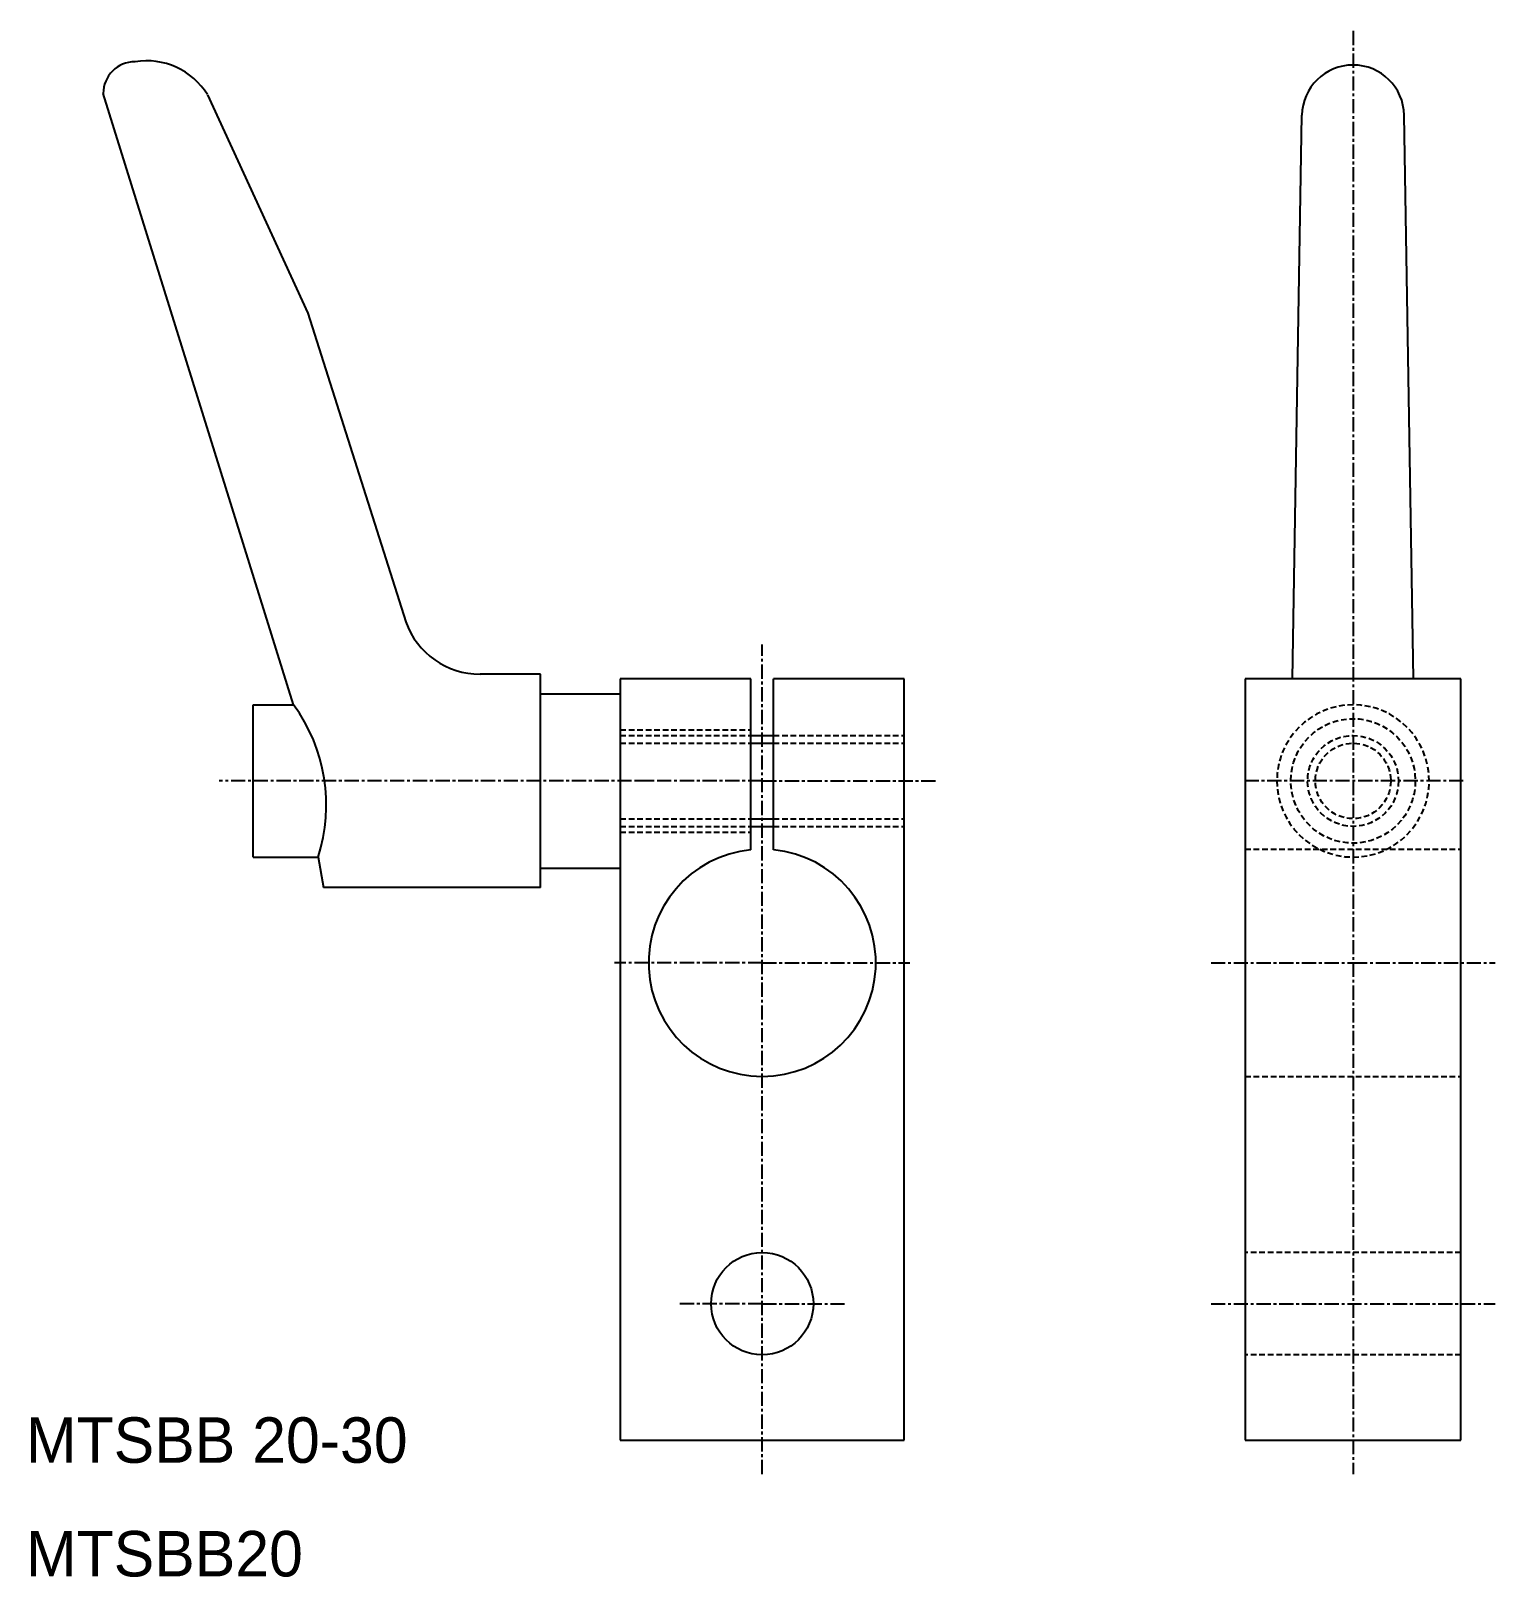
# Model space of a CAD drawing. Extents: x 10 to 139, y 10 to 146.
import ezdxf

# ---------------------------------------------------------------- set-up
doc = ezdxf.new("R2010")
doc.units = 0
doc.linetypes.add('CENTER', pattern=[2, 1.25, -0.25, 0.25, -0.25])
doc.linetypes.add('DASHED', pattern=[0.75, 0.5, -0.25])
doc.layers.get('0').update_dxf_attribs({"linetype": 'CONTINUOUS'})
doc.layers.add('CENTER', color=1, linetype='CENTER')

msp = doc.modelspace()

# ---------------------------------------------------------------- linework, layer by layer
at = {"color": 7, "linetype": 'CONTINUOUS'}
for p, q in [((33.56, 86.71), (16.8, 140.49)), ((25.98, 140.39), (34.8, 121.17)), ((121.47, 89), (122.3, 138.58)), ((132.13, 89), (131.3, 138.58)), ((34.8, 121.17), (43.43, 94)), ((55.3, 89.39), (49.98, 89.39)), ((55.3, 87.67), (55.3, 89.39)), ((62.3, 89), (62.3, 22)), ((73.8, 89), (62.3, 89)), ((73.8, 84), (73.8, 89)), ((87.3, 89), (75.8, 89)), ((75.8, 84), (75.8, 89)), ((87.3, 22), (87.3, 89)), ((117.3, 89), (117.3, 22)), ((121.47, 89), (117.3, 89)), ((132.13, 89), (121.47, 89)), ((136.3, 89), (132.13, 89)), ((136.3, 22), (136.3, 89)), ((55.3, 72.33), (55.3, 87.67)), ((55.3, 87.67), (62.3, 87.67)), ((30, 73.29), (30, 86.71)), ((30, 86.71), (33.56, 86.71)), ((73.8, 84), (75.8, 84)), ((73.8, 83.32), (73.8, 84)), ((73.8, 76.68), (73.8, 83.32)), ((75.8, 83.32), (75.8, 84)), ((75.8, 76.68), (75.8, 83.32)), ((73.8, 76), (73.8, 76.68)), ((75.8, 76), (75.8, 76.68)), ((73.8, 73.95), (73.8, 76)), ((73.8, 76), (75.8, 76)), ((75.8, 73.95), (75.8, 76)), ((30, 73.29), (35.72, 73.29)), ((35.72, 73.29), (36.18, 70.61)), ((55.3, 72.33), (62.3, 72.33)), ((55.3, 70.61), (55.3, 72.33)), ((55.3, 70.61), (36.18, 70.61)), ((62.3, 22), (87.3, 22)), ((117.3, 22), (136.3, 22))]:
    msp.add_line(p, q, dxfattribs=at)
at = {"color": 3, "linetype": 'DASHED'}
for p, q in [((62.3, 84.5), (73.8, 84.5)), ((62.3, 84), (73.8, 84)), ((62.3, 83.32), (73.8, 83.32)), ((75.8, 84), (87.3, 84)), ((75.8, 83.32), (87.3, 83.32)), ((62.3, 76.68), (73.8, 76.68)), ((75.8, 76.68), (87.3, 76.68)), ((62.3, 76), (73.8, 76)), ((62.3, 75.5), (73.8, 75.5)), ((75.8, 76), (87.3, 76)), ((117.3, 74), (136.3, 74)), ((117.3, 54), (136.3, 54)), ((136.3, 38.5), (117.3, 38.5)), ((136.3, 29.5), (117.3, 29.5))]:
    msp.add_line(p, q, dxfattribs=at)
at = {"color": 3, "linetype": 'CONTINUOUS'}
for p, q in [((73.8, 83.32), (75.8, 83.32)), ((73.8, 76.68), (75.8, 76.68))]:
    msp.add_line(p, q, dxfattribs=at)
at = {"color": 3, "linetype": 'DASHED'}
for radius in [5.48, 4, 3.32]:
    msp.add_circle((126.8, 80), radius, dxfattribs=at)
at = {"color": 7, "linetype": 'CONTINUOUS'}
msp.add_circle((74.8, 34), 4.5, dxfattribs=at)
for centre, radius, start, end in [((19.6, 140.49), 2.8, 90, 180), ((20.6, 137.02), 6.35, 32.0638, 99.0483), ((126.8, 138.5), 4.5, 0.9599, 179.0401), ((49.98, 96.35), 6.96, 199.7229, 270), ((21.47, 77.88), 14.97, 342.1488, 36.1383), ((74.8, 64), 10, 95.7392, 84.2608)]:
    msp.add_arc(centre, radius, start, end, dxfattribs=at)
at = {"color": 3, "linetype": 'DASHED'}
for start, end in [(90, 270), (270, 90)]:
    msp.add_arc((126.8, 80), 6.7, start, end, dxfattribs=at)
at = {"layer": 'CENTER', "color": 1, "linetype": 'CENTER'}
for p, q in [((126.8, 146), (126.8, 80)), ((74.8, 19), (74.8, 92)), ((65.3, 80), (27, 80)), ((74.8, 80), (62.3, 80)), ((74.8, 80), (90.3, 80)), ((136.5, 80), (117.1, 80)), ((126.8, 80), (126.8, 19)), ((74.8, 64), (61.8, 64)), ((74.8, 64), (87.8, 64)), ((114.3, 64), (126.8, 64)), ((126.8, 64), (139.3, 64)), ((74.8, 34), (67.3, 34)), ((74.8, 34), (82.3, 34)), ((114.3, 34), (139.3, 34))]:
    msp.add_line(p, q, dxfattribs=at)

# ---------------------------------------------------------------- texts
at = {"color": 7, "linetype": 'CONTINUOUS'}
for s, p in [('MTSBB 20-30', (10, 20)), ('MTSBB20', (10, 10))]:
    msp.add_text(s, height=4, dxfattribs=at).set_placement(p)

doc.saveas('drawing.dxf')
